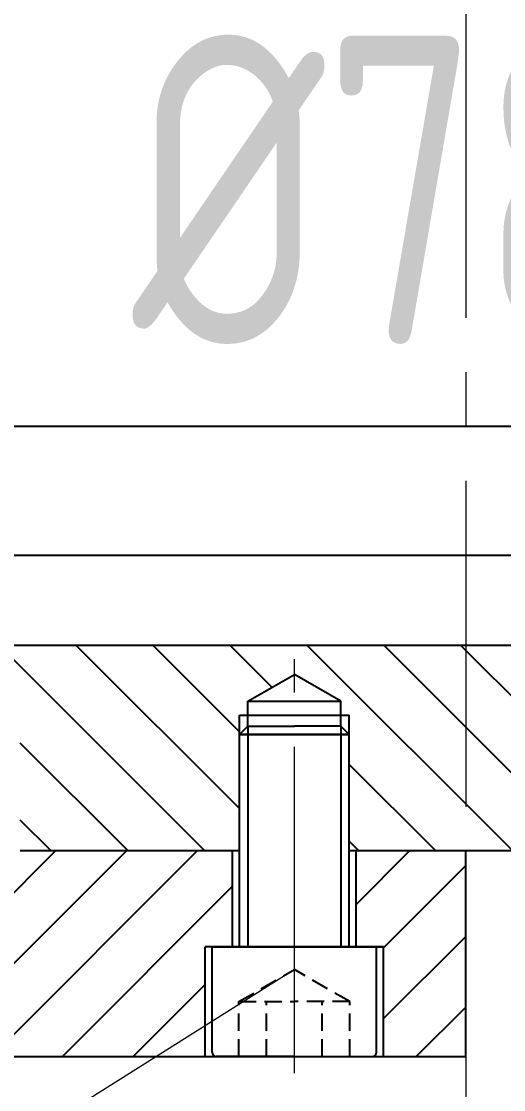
# Model space of a CAD drawing. Header units: inches. Extents: x -375 to 8535, y -477 to 12465.
# Drawn here: x 1759.4 to 1829.7, y 8133.2 to 8289.2 of the extents above; entities that cross this region are included whole.
import ezdxf

# ---------------------------------------------------------------- set-up
doc = ezdxf.new("R2010")
doc.units = ezdxf.units.IN
doc.header["$LTSCALE"] = 5
doc.linetypes.add('CENTER2', pattern=[28.575, 19.05, -3.175, 3.175, -3.175])
doc.linetypes.add('DASHED', pattern=[0.75, 0.5, -0.25])
for name, color, linetype in [('1轮廓实线层', 7, 'Continuous'), ('2细线层', 4, 'Continuous'), ('4虚线层', 6, 'DASHED'), ('5剖面线层', 2, 'Continuous')]:
    doc.layers.add(name, color=color, linetype=linetype)
doc.layers.add('图层1', color=1, linetype='CENTER2', lineweight=13)
doc.layers.add('图层4', color=3, linetype='Continuous', lineweight=13)
doc.styles.add('HC_TEXTSTYLE', font='isocp', dxfattribs={"width": 0.667, "bigfont": 'hzfs'})
doc.styles.add('PC_TEXTSTYLE', font='isocp.shx', dxfattribs={"width": 0.8, "bigfont": 'hzfs.shx'})
doc.dimstyles.new('TH_GBDIM', dxfattribs={"dimscale": 15, "dimtxt": 3, "dimasz": 2.5, "dimexe": 1.25, "dimexo": 0, "dimgap": 0.8, "dimtad": 1, "dimdec": 0, "dimzin": 0, "dimdsep": 46, "dimtxsty": 'PC_TEXTSTYLE', "dimcen": 2.5, "dimclrd": 256, "dimclre": 256, "dimclrt": 3, "dimadec": 0, "dimazin": 0, "dimtfac": 0.714286, "dimtdec": 0, "dimtmove": 0, "dimatfit": 3, "dimfxl": 0, "dimtzin": 0, "dimlwd": -1, "dimlwe": -1, "dimarcsym": 0})

# ---------------------------------------------------------------- blocks, each defined once
blk = doc.blocks.new('*D1728')
at = {"layer": '1轮廓实线层', "color": 3}
for p, q in [((1824.2, 11560.72), (2945.1, 11560.72)), ((2926.35, 11523.22), (2926.35, 6264.8)), ((2687.2, 6227.3), (2945.1, 6227.3))]:
    blk.add_line(p, q, dxfattribs=at)
for points in [[(2932.6, 11523.22), (2920.1, 11523.22), (2926.35, 11560.72)], [(2920.1, 6264.8), (2932.6, 6264.8), (2926.35, 6227.3)]]:
    blk.add_solid(points, dxfattribs=at)
at = {"layer": 'Defpoints', "color": 0}
for p in [(1824.2, 11560.72), (2687.2, 6227.3), (2926.35, 6227.3)]:
    blk.add_point(p, dxfattribs=at)
at = {"layer": '1轮廓实线层', "color": 3, "insert": (2896.35, 8762.47), "char_height": 45, "attachment_point": 5, "rotation": 90, "style": 'PC_TEXTSTYLE'}
blk.add_mtext('～5335', dxfattribs=at)
blk = doc.blocks.new('*D1732')
at = {"layer": '1轮廓实线层', "color": 3}
for p, q in [((1506.78, 8253.24), (1506.78, 8333.87)), ((2141.62, 8253.24), (2141.62, 8333.87)), ((1544.28, 8315.12), (2104.12, 8315.12))]:
    blk.add_line(p, q, dxfattribs=at)
for points in [[(1544.28, 8321.37), (1544.28, 8308.87), (1506.78, 8315.12)], [(2104.12, 8308.87), (2104.12, 8321.37), (2141.62, 8315.12)]]:
    blk.add_solid(points, dxfattribs=at)
at = {"layer": 'Defpoints', "color": 0}
for p in [(2141.62, 8315.12), (1506.78, 8253.24), (2141.62, 8253.24)]:
    blk.add_point(p, dxfattribs=at)
at = {"layer": '1轮廓实线层', "color": 3, "insert": (1824.2, 8349.62), "char_height": 45, "attachment_point": 5, "style": 'PC_TEXTSTYLE'}
blk.add_mtext('%%C635', dxfattribs=at)
blk = doc.blocks.new('*D2391')
at = {"layer": '1轮廓实线层', "color": 3}
for p, q in [((1434.2, 8263.2), (1434.2, 8211.35)), ((2214.2, 8263.2), (2214.2, 8211.35)), ((1471.7, 8230.1), (2176.7, 8230.1))]:
    blk.add_line(p, q, dxfattribs=at)
for points in [[(1471.7, 8236.35), (1471.7, 8223.85), (1434.2, 8230.1)], [(2176.7, 8223.85), (2176.7, 8236.35), (2214.2, 8230.1)]]:
    blk.add_solid(points, dxfattribs=at)
at = {"layer": 'Defpoints', "color": 0}
for p in [(1434.2, 8263.2), (2214.2, 8263.2), (2214.2, 8230.1)]:
    blk.add_point(p, dxfattribs=at)
at = {"layer": '1轮廓实线层', "color": 3, "insert": (1824.2, 8264.6), "char_height": 45, "attachment_point": 5, "style": 'PC_TEXTSTYLE'}
blk.add_mtext('%%C780', dxfattribs=at)

msp = doc.modelspace()

# ---------------------------------------------------------------- hatches: boundary and pattern name
at = {"layer": '5剖面线层'}
h = msp.add_hatch(dxfattribs=at)
h.set_pattern_fill('ANSI31', color=256, scale=2.5, style=0)
h.set_pattern_definition([(45, (-22.1376, 1186.929), (-5.61266, 5.61266), [])])
h.paths.add_polyline_path([(1571.7, 8270.07), (1566.7, 8270.07), (1566.7, 8264.07), (1571.7, 8264.07)])
h.paths.add_polyline_path([(1566.7, 8218.07), (1571.7, 8218.07), (1571.7, 8226.07), (1566.7, 8226.07)])
h.paths.add_polyline_path([(1726.7, 8226.07), (1726.7, 8218.07), (1731.7, 8218.07), (1731.7, 8226.07)])
edge = h.paths.add_edge_path()
edge.add_line((1726.7, 8264.07), (1731.7, 8264.07))
edge.add_line((1731.7, 8264.07), (1731.7, 8270.07))
edge.add_line((1731.7, 8270.07), (1726.7, 8270.07))
edge.add_line((1726.7, 8270.07), (1726.7, 8264.07))
edge.add_spline(control_points=[(1726.7, 8264.07), (1726.7, 8264.07), (1726.7, 8264.07), (1726.7, 8264.07)], knot_values=[0.999752, 0.999752, 0.999752, 0.999752, 1, 1, 1, 1], degree=3, periodic=0)
h.paths.add_polyline_path([(1604.2, 8349.43), (1694.2, 8349.43), (1694.2, 8277.43), (1604.2, 8277.43)], flags=24)
h.paths.add_polyline_path([(1611.89, 8076.83), (1611.9, 8076.83), (1611.9, 8076.83), (1611.89, 8076.83)], flags=24)
h.paths.add_polyline_path([(1615.77, 8117.88), (1615.77, 8117.87), (1615.76, 8117.87), (1615.76, 8117.88)], flags=24)
h.paths.add_polyline_path([(1686.5, 8076.83), (1686.51, 8076.83), (1686.51, 8076.83), (1686.5, 8076.83)], flags=24)
h.paths.add_polyline_path([(1682.63, 8117.88), (1682.63, 8117.87), (1682.63, 8117.87), (1682.63, 8117.88)], flags=24)
h.paths.add_polyline_path([(1496.7, 8186.07), (1496.7, 8186.08), (1496.7, 8186.08), (1496.7, 8186.07)], flags=24)
h.paths.add_polyline_path([(1712.2, 8108.07), (1712.2, 8108.08), (1712.2, 8108.08), (1712.2, 8108.07)], flags=24)
h.paths.add_polyline_path([(1584.2, 8104.34), (1584.2, 8104.35), (1584.2, 8104.35), (1584.2, 8104.34)], flags=24)
h.paths.add_polyline_path([(1400.48, 8172.02), (1464.58, 8172.02), (1464.58, 8100.02), (1400.48, 8100.02)], flags=24)
h.paths.add_polyline_path([(1776.32, 8405.72), (1872.08, 8405.72), (1872.08, 8333.72), (1776.32, 8333.72)], flags=24)
h = msp.add_hatch(dxfattribs=at)
h.set_pattern_fill('ANSI37', color=256, scale=0.5, style=0)
h.set_pattern_definition([(45, (-22.1376, 1186.9291), (-1.122532, 1.122532), []), (135, (-22.1376, 1186.9291), (-1.122532, -1.122532), [])])
h.paths.add_polyline_path([(1474.2, 8252.7, -0.002437), (1460.42, 8256.18), (1474.2, 8242.4)])
h.paths.add_polyline_path([(2187.98, 8256.18, -0.002437), (2174.2, 8252.7), (2174.2, 8242.4)])
h = msp.add_hatch(dxfattribs=at)
h.set_pattern_fill('ANSI31', color=256, scale=2.5, style=0)
h.set_pattern_definition([(45, (-22.1376, 1328.5254), (-5.61266, 5.61266), [])])
h.paths.add_polyline_path([(1524.2, 8198.07), (1524.2, 8207.21, 0.050104), (1523.8, 8211.19, 0.04815), (1522.68, 8214.86), (1510.52, 8244.21, -0.000657), (1506.78, 8245.04, -0.005739), (1474.2, 8252.7), (1474.2, 8242.4), (1474.2, 8205.32), (1488.7, 8209.48), (1488.7, 8234.5), (1488.7, 8237.35), (1489.9, 8237.35), (1489.9, 8239.35), (1496.7, 8243.28), (1503.5, 8239.35), (1503.5, 8237.35), (1504.7, 8237.35), (1504.7, 8234.5), (1504.7, 8198.07), (1505.7, 8198.07), (1513.7, 8198.07), (1513.7, 8203.07), (1517.45, 8203.07), (1521.2, 8203.07), (1521.2, 8198.07)])
h.paths.add_polyline_path([(1474.2, 8201.07), (1479.2, 8201.07), (1479.2, 8198.07), (1487.7, 8198.07), (1488.7, 8198.07), (1488.7, 8209.48), (1474.2, 8205.32)])
h.paths.add_polyline_path([(2141.62, 8245.04, -0.000657), (2137.88, 8244.21), (2125.72, 8214.86, 0.098491), (2124.2, 8207.21), (2124.2, 8198.07), (2127.2, 8198.07), (2127.2, 8203.07), (2130.95, 8203.07), (2134.7, 8203.07), (2134.7, 8198.07), (2142.7, 8198.07), (2143.7, 8198.07), (2143.7, 8234.5), (2143.7, 8237.35), (2144.9, 8237.35), (2144.9, 8239.35), (2151.7, 8243.28), (2158.5, 8239.35), (2158.5, 8237.35), (2159.7, 8237.35), (2159.7, 8234.5), (2159.7, 8198.07), (2160.7, 8198.07), (2169.2, 8198.07), (2169.2, 8201.07), (2174.2, 8201.07), (2174.2, 8222.36), (2174.2, 8242.4), (2174.2, 8252.7, -0.005739)])
h = msp.add_hatch(dxfattribs=at)
h.set_pattern_fill('ANSI37', color=256, scale=0.5, style=0)
h.set_pattern_definition([(45, (-22.1376, 1201.3419), (-1.122532, 1.122532), []), (135, (-22.1376, 1201.3419), (-1.122532, -1.122532), [])])
h.paths.add_polyline_path([(1506.78, 8245.04, 0.000657), (1510.52, 8244.21), (1506.78, 8253.24)])
h.paths.add_polyline_path([(2137.88, 8244.21, 0.000657), (2141.62, 8245.04), (2141.62, 8253.24)])
h = msp.add_hatch(dxfattribs=at)
h.set_pattern_fill('ANSI31', color=256, scale=2.5, angle=90, style=0)
h.set_pattern_definition([(135, (-22.1376, 1186.929), (-5.61266, -5.61266), [])])
h.paths.add_polyline_path([(1539.2, 8189.57), (1539.2, 8191.07), (1539.83, 8191.83, -0.459486), (1542.26, 8194.74), (1544.2, 8197.07), (1544.2, 8198.07), (1524.2, 8198.07), (1521.2, 8198.07), (1519.68, 8198.07, -0.447214), (1515.21, 8198.07), (1513.7, 8198.07), (1505.7, 8198.07), (1505.7, 8186.07), (1508.7, 8186.07), (1509.7, 8186.07), (1509.7, 8168.07), (1539.2, 8168.07), (1539.2, 8185.15)])
h.paths.add_polyline_path([(1474.2, 8168.07), (1483.7, 8168.07), (1483.7, 8186.07), (1484.7, 8186.07), (1487.7, 8186.07), (1487.7, 8198.07), (1479.2, 8198.07), (1479.2, 8201.07), (1474.2, 8201.07)])
h.paths.add_polyline_path([(1754.2, 8198.07), (1754.2, 8197.07), (1756.14, 8194.74, -0.409935), (1758.6, 8192.24, -0.041697), (1758.57, 8191.83), (1759.2, 8191.07), (1759.2, 8189.57), (1759.2, 8185.15), (1759.2, 8168.07), (1790.2, 8168.07), (1791.2, 8168.07), (1791.2, 8185.07), (1791.2, 8187.92), (1792.4, 8187.92), (1792.4, 8189.92), (1799.2, 8193.85), (1806, 8189.92), (1806, 8187.92), (1807.2, 8187.92), (1807.2, 8185.07), (1807.2, 8168.07), (1808.2, 8168.07), (1824.2, 8168.07), (1855.7, 8168.07), (1850.7, 8170.07), (1850.7, 8175.07), (1850.7, 8183.07), (1835.7, 8198.07)])
h.paths.add_polyline_path([(2138.7, 8168.07), (2138.7, 8186.07), (2139.7, 8186.07), (2142.7, 8186.07), (2142.7, 8198.07), (2134.7, 8198.07), (2133.18, 8198.07, -0.447214), (2128.71, 8198.07), (2127.2, 8198.07), (2124.2, 8198.07), (2030.7, 8198.07), (2015.7, 8183.07), (2015.7, 8175.07), (2015.7, 8170.07), (2010.7, 8168.07)])
h.paths.add_polyline_path([(2160.7, 8198.07), (2160.7, 8186.07), (2163.7, 8186.07), (2164.7, 8186.07), (2164.7, 8168.07), (2174.2, 8168.07), (2174.2, 8201.07), (2169.2, 8201.07), (2169.2, 8198.07)])
h = msp.add_hatch(dxfattribs=at)
h.set_pattern_fill('ANSI31', color=256, scale=2.3, style=0)
h.set_pattern_definition([(45, (-22.1376, 1186.929), (-5.163647, 5.163647), [])])
h.paths.add_polyline_path([(1474.2, 8138.07), (1479.2, 8138.07), (1499.2, 8138.07), (1519.2, 8138.07), (1544.2, 8138.07), (1544.2, 8152.07), (1545.2, 8152.07), (1547.2, 8152.07), (1547.2, 8165.07), (1539.2, 8165.07), (1539.2, 8168.07), (1509.7, 8168.07), (1496.7, 8168.07), (1483.7, 8168.07), (1474.2, 8168.07)])
h.paths.add_polyline_path([(1576.2, 8138.07), (1576.2, 8158.14), (1576.2, 8165.07), (1561.2, 8165.07), (1561.2, 8152.07), (1563.2, 8152.07), (1564.2, 8152.07), (1564.2, 8138.07)])
h.paths.add_polyline_path([(1592.2, 8158.14), (1592.2, 8138.07), (1594.51, 8138.07), (1609.2, 8138.07), (1609.2, 8165.07), (1606.2, 8165.07), (1606.2, 8161.07), (1603.1, 8161.07), (1600, 8161.07), (1600, 8165.07), (1592.2, 8165.07)])
h.paths.add_polyline_path([(1734.2, 8152.07), (1735.2, 8152.07), (1737.2, 8152.07), (1737.2, 8165.07), (1698.4, 8165.07), (1698.4, 8161.07), (1695.3, 8161.07), (1692.2, 8161.07), (1692.2, 8165.07), (1689.2, 8165.07), (1689.2, 8138.07), (1703.89, 8138.07), (1734.2, 8138.07)])
h.paths.add_polyline_path([(1786.2, 8154.07), (1787.2, 8154.07), (1790.2, 8154.07), (1790.2, 8168.07), (1759.2, 8168.07), (1759.2, 8165.07), (1751.2, 8165.07), (1751.2, 8152.07), (1753.2, 8152.07), (1754.2, 8152.07), (1754.2, 8138.07), (1786.2, 8138.07)])
h.paths.add_polyline_path([(1824.2, 8168.07), (1808.2, 8168.07), (1808.2, 8154.07), (1811.2, 8154.07), (1812.2, 8154.07), (1812.2, 8138.07), (1824.2, 8138.07)])

# ---------------------------------------------------------------- linework, layer by layer
for p, q in [((2124.2, 8211.19), (1720.65, 8211.19)), ((2143.7, 8198.07), (1754.2, 8198.07)), ((1792.4, 8189.92), (1799.2, 8193.85)), ((1806, 8189.92), (1799.2, 8193.85)), ((1792.4, 8189.92), (1806, 8189.92)), ((1791.2, 8187.92), (1807.2, 8187.92)), ((1791.2, 8168.07), (1759.2, 8168.07)), ((1790.2, 8154.07), (1790.2, 8168.07)), ((2174.2, 8168.07), (1807.2, 8168.07)), ((1808.2, 8154.07), (1808.2, 8168.07)), ((1824.2, 8138.07), (1824.2, 8168.07)), ((1689.2, 8138.07), (1824.2, 8138.07))]:
    msp.add_line(p, q)
at = {"layer": '1轮廓实线层'}
for p, q in [((1792.4, 8186.27), (1792.4, 8189.92)), ((1806, 8186.27), (1806, 8189.92)), ((1812.2, 8154.07), (1786.2, 8154.07)), ((1786.2, 8138.07), (1786.2, 8154.07)), ((1812.2, 8138.07), (1812.2, 8154.07))]:
    msp.add_line(p, q, dxfattribs=at)
for points in [[(1791.2, 8154.07), (1791.2, 8185.07), (1792.4, 8186.27), (1799.2, 8186.27)], [(1807.2, 8154.07), (1807.2, 8185.07), (1806, 8186.27), (1799.2, 8186.27)], [(1791.2, 8185.07), (1807.2, 8185.07)], [(1807.2, 8185.07), (1791.2, 8185.07)], [(1787.2, 8138.67), (1787.2, 8154.07), (1812.2, 8154.07)], [(1811.2, 8138.67), (1811.2, 8154.07), (1799.2, 8154.07)], [(1799.2, 8138.07), (1787.8, 8138.07)], [(1799.2, 8138.07), (1810.6, 8138.07)]]:
    msp.add_lwpolyline(points, dxfattribs=at)
for centre, start, end in [((1787.8, 8138.67), 180, 270), ((1810.6, 8138.67), 270, 0)]:
    msp.add_arc(centre, 0.6, start, end, dxfattribs=at)
at = {"layer": '2细线层'}
for p, q in [((1791.2, 8185.07), (1791.2, 8187.92)), ((1807.2, 8185.07), (1807.2, 8187.92)), ((1792.4, 8186.27), (1792.4, 8154.07)), ((1806, 8186.27), (1806, 8154.07))]:
    msp.add_line(p, q, dxfattribs=at)
at = {"layer": '4虚线层'}
for points in [[(1791.11, 8146.07), (1799.2, 8150.74)], [(1807.28, 8146.07), (1799.2, 8150.74)], [(1791.11, 8138.07), (1791.11, 8146.07), (1799.2, 8146.07)], [(1795.15, 8138.07), (1795.15, 8146.07)], [(1807.28, 8138.07), (1807.28, 8146.07), (1799.2, 8146.07)], [(1803.24, 8138.07), (1803.24, 8146.07)]]:
    msp.add_lwpolyline(points, dxfattribs=at)
at = {"layer": '图层1', "ltscale": 0.5}
for p, q in [((1824.2, 11579.68), (1824.2, 8127.39)), ((1799.2, 8135.65), (1799.2, 8196.07))]:
    msp.add_line(p, q, dxfattribs=at)
at = {"layer": '图层4'}
msp.add_line((1799.2, 8150.74), (547.8, 7362.49), dxfattribs=at)

# ---------------------------------------------------------------- texts
at = {"style": 'HC_TEXTSTYLE'}
msp.add_text('HC_SUPERPART', height=0.001, rotation=90, dxfattribs=at).set_placement((1799.2, 8154.07))

# ---------------------------------------------------------------- dimensions: what is measured, and where the dimension line sits
at = {"layer": '1轮廓实线层'}
dim = msp.add_linear_dim(base=(2926.35, 6227.3), p1=(1824.2, 11560.72), p2=(2687.2, 6227.3), angle=90, text='～5335', dimstyle='TH_GBDIM', override={"dimtxt": 3, "dimgap": 0.5, "dimtad": 1, "dimjust": 0, "dimdec": 0, "dimlfac": 1, "dimtxsty": 'PC_TEXTSTYLE', "dimse1": 0, "dimse2": 0, "dimsd1": 0, "dimsd2": 0, "dimclrd": 3, "dimclre": 3}, dxfattribs=at)
dim.commit()
dim.dimension.update_dxf_attribs({"geometry": '*D1728', "text_midpoint": (2926.35, 8762.47), "dimtype": 160})
dim = msp.add_linear_dim(base=(2141.62, 8315.12), p1=(1506.78, 8253.24), p2=(2141.62, 8253.24), text='%%C635', dimstyle='TH_GBDIM', override={"dimclrd": 3, "dimclre": 3, "dimtfac": 0.714286}, dxfattribs=at)
dim.commit()
dim.dimension.update_dxf_attribs({"geometry": '*D1732', "text_midpoint": (1824.2, 8315.12), "dimtype": 160})
dim = msp.add_linear_dim(base=(2214.2, 8230.1), p1=(1434.2, 8263.2), p2=(2214.2, 8263.2), text='%%C780', dimstyle='TH_GBDIM', override={"dimtxsty": 'PC_TEXTSTYLE', "dimclrd": 3, "dimclre": 3}, dxfattribs=at)
dim.commit()
dim.dimension.update_dxf_attribs({"geometry": '*D2391', "text_midpoint": (1824.2, 8264.6)})

doc.saveas('drawing.dxf')
